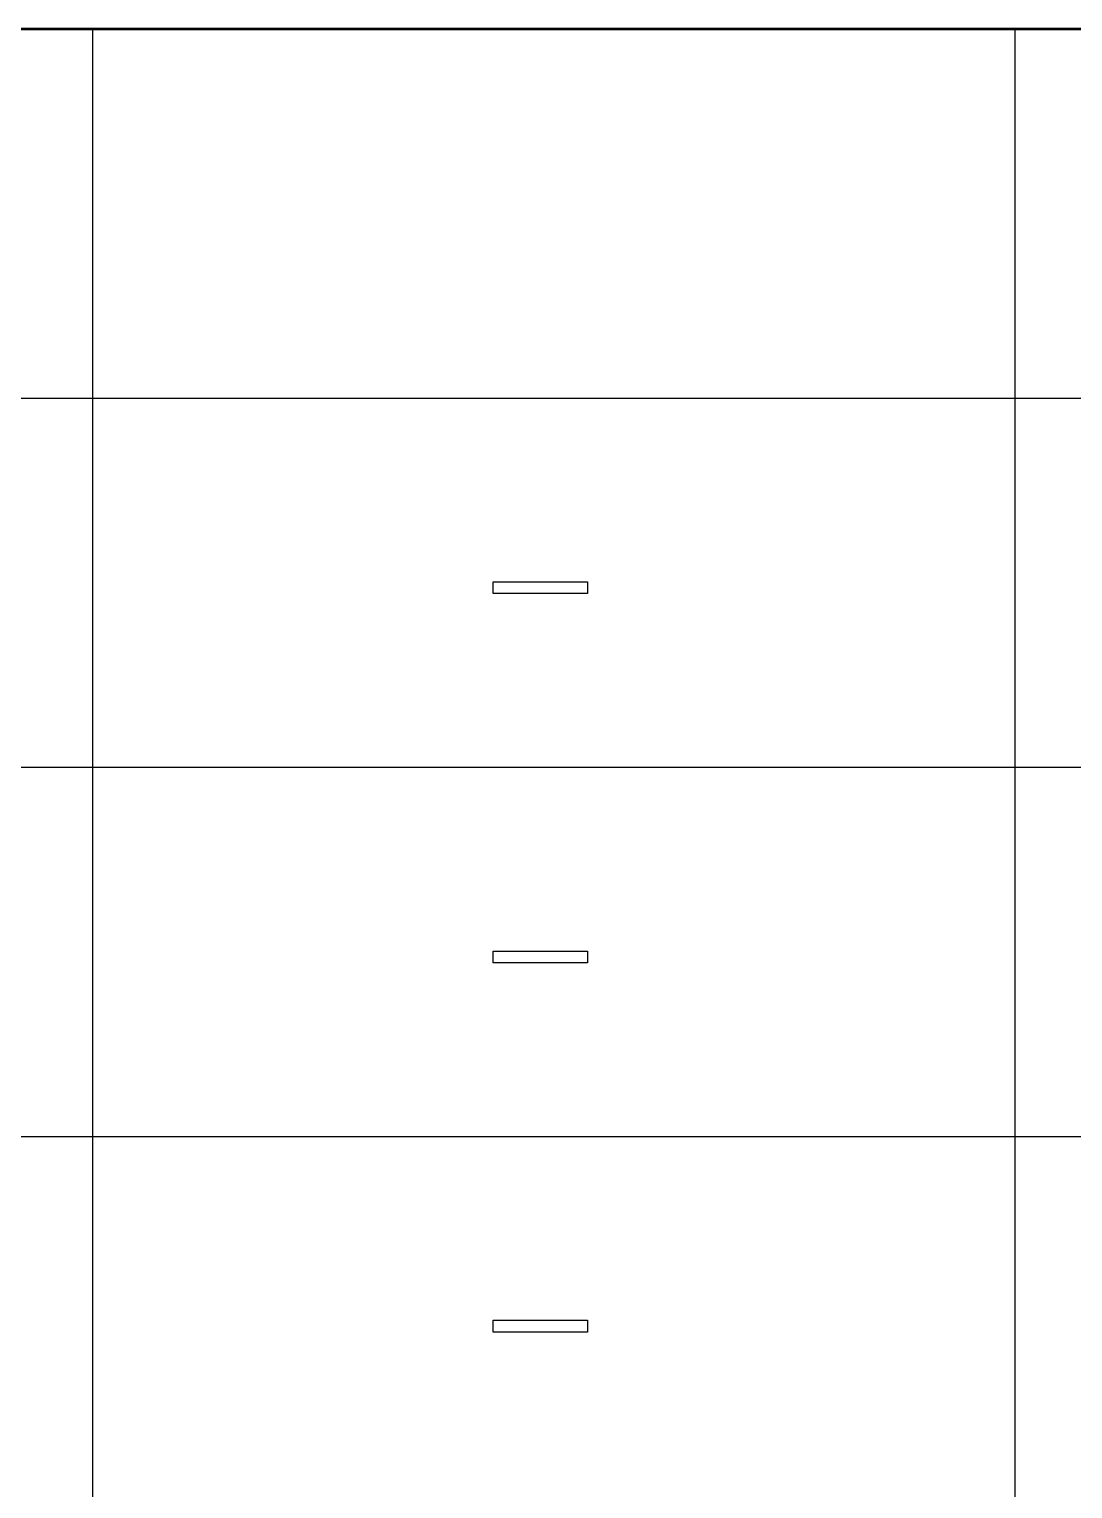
# Model space of a CAD drawing. Extents: x 0 to 420, y 0 to 297.
# Drawn here: x 251.97 to 268.93, y 23.28 to 47 of the extents above; entities that cross this region are included whole.
import ezdxf

# ---------------------------------------------------------------- set-up
doc = ezdxf.new("R2010")
doc.units = 0

msp = doc.modelspace()

# ---------------------------------------------------------------- linework, layer by layer
at = {"color": 7, "lineweight": 50}
msp.add_line((415, 47), (235, 47), dxfattribs=at)
at = {"color": 7, "lineweight": 25}
for p, q in [((253, 5), (253, 47)), ((268, 5), (268, 47)), ((303, 41), (235, 41)), ((415, 35), (235, 35)), ((303, 29), (235, 29))]:
    msp.add_line(p, q, dxfattribs=at)
for points in [[(259.511, 38.018), (261.043, 38.018), (261.043, 37.827), (259.511, 37.827)], [(259.511, 32.018), (261.043, 32.018), (261.043, 31.827), (259.511, 31.827)], [(259.511, 26.018), (261.043, 26.018), (261.043, 25.827), (259.511, 25.827)]]:
    msp.add_lwpolyline(points, close=True, dxfattribs=at)

doc.saveas('drawing.dxf')
